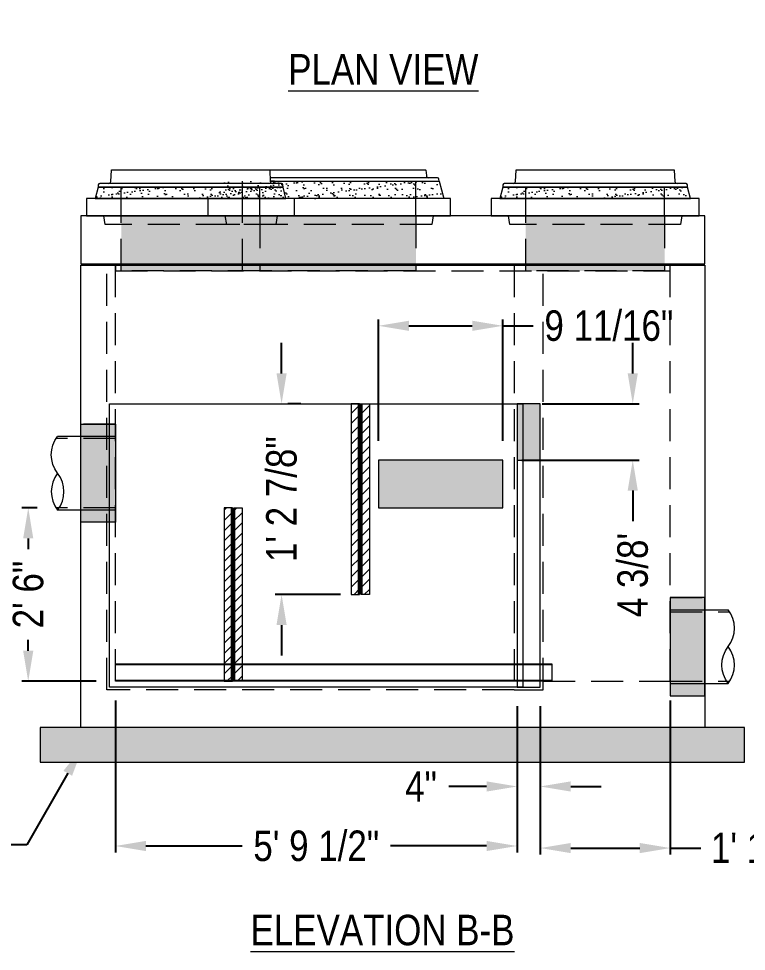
# Model space of a CAD drawing. Extents: x 0 to 216, y -5 to 280.
# Drawn here: x 87 to 143.9, y 71.2 to 144 of the extents above; entities that cross this region are included whole.
import ezdxf
from ezdxf import colors
from ezdxf.entities.mleader import LeaderData, LeaderLine
from ezdxf.math import Vec2, Vec3

# ---------------------------------------------------------------- set-up
doc = ezdxf.new("R2010")
doc.units = 0
doc.header["$LTSCALE"] = 10
doc.header["$MEASUREMENT"] = 0
doc.header["$PDMODE"] = 35
doc.linetypes.add('HIDDEN', pattern=[0.375, 0.25, -0.125])
doc.layers.get('Defpoints').update_dxf_attribs({"linetype": 'CONTINUOUS'})
for name, color, linetype, lineweight in [('CADdetails-1-ANNO', 41, 'CONTINUOUS', 5), ('CADdetails-2-HATCH', 8, 'CONTINUOUS', 5), ('CADdetails-3-HIDDEN', 11, 'HIDDEN', 5), ('CADdetails-4-LIGHT', 3, 'CONTINUOUS', 13), ('CADdetails-5-MEDIUM', 4, 'CONTINUOUS', 18)]:
    doc.layers.add(name, color=color, linetype=linetype, lineweight=lineweight)
doc.styles.add('CADdetails-DIMENSIONS', font='ARIALN.TTF', dxfattribs={"height": 2.38})
doc.styles.add('CADdetails-NOTES', font='ARIALN.TTF', dxfattribs={"height": 2.38})
doc.dimstyles.new('CADdetails-DIM', dxfattribs={"dimtxt": 2.38, "dimasz": 2.38, "dimexe": 0.5, "dimexo": 1.5, "dimgap": 1, "dimtad": 0, "dimzin": 0, "dimdsep": 46, "dimtxsty": 'CADdetails-DIMENSIONS', "dimcen": 1, "dimclrd": 256, "dimclre": 256, "dimclrt": 256, "dimadec": 0, "dimazin": 0, "dimtfac": 1, "dimtofl": 0, "dimtmove": 0, "dimatfit": 3, "dimfxl": 1, "dimtolj": 1, "dimtzin": 0, "dimarcsym": 0})
pattern_1 = [(45, (245.8059, 75.9933), (-0.3989851, 0.3989851), [])]
pattern_2 = [(45, (235.8751, 69.2223), (-0.3989851, 0.3989851), [])]

# ---------------------------------------------------------------- blocks, each defined once
blk = doc.blocks.new('*D21')
at = {"layer": 'CADdetails-1-ANNO', "lineweight": -2, "transparency": 16777216}
for p, q in [((125.959, 90.292), (125.959, 83.527)), ((127.765, 90.292), (127.765, 83.527)), ((123.579, 84.027), (120.617, 84.027)), ((130.145, 84.027), (132.525, 84.027))]:
    blk.add_line(p, q, dxfattribs=at)
at = {"layer": 'CADdetails-1-ANNO', "transparency": 16777216}
for points in [[(123.579, 84.424), (123.579, 83.63), (125.959, 84.027)], [(130.145, 84.424), (130.145, 83.63), (127.765, 84.027)]]:
    blk.add_solid(points, dxfattribs=at)
at = {"layer": 'Defpoints', "color": 0, "transparency": 16777216}
for p in [(125.959, 91.792), (127.765, 91.792), (127.765, 84.027)]:
    blk.add_point(p, dxfattribs=at)
at = {"layer": 'CADdetails-1-ANNO', "transparency": 16777216, "insert": (118.454, 84.027), "char_height": 2.38, "attachment_point": 5, "style": 'CADdetails-DIMENSIONS'}
blk.add_mtext('\\A1;4"', dxfattribs=at)
blk = doc.blocks.new('*D22')
at = {"layer": 'CADdetails-1-ANNO', "lineweight": -2, "transparency": 16777216}
for p, q in [((137.921, 90.744), (137.921, 78.717)), ((127.765, 90.292), (127.765, 78.717)), ((130.145, 79.217), (135.541, 79.217)), ((137.921, 79.217), (140.301, 79.217))]:
    blk.add_line(p, q, dxfattribs=at)
at = {"layer": 'CADdetails-1-ANNO', "transparency": 16777216}
for points in [[(130.145, 79.614), (130.145, 78.821), (127.765, 79.217)], [(135.541, 79.614), (135.541, 78.821), (137.921, 79.217)]]:
    blk.add_solid(points, dxfattribs=at)
at = {"layer": 'Defpoints', "color": 0, "transparency": 16777216}
for p in [(127.765, 91.792), (137.921, 92.244), (137.921, 79.217)]:
    blk.add_point(p, dxfattribs=at)
at = {"layer": 'CADdetails-1-ANNO', "transparency": 16777216, "insert": (146.764, 79.217), "char_height": 2.38, "attachment_point": 5, "style": 'CADdetails-DIMENSIONS'}
blk.add_mtext('\\A1;1\' 10 1/2"', dxfattribs=at)
blk = doc.blocks.new('*D23')
at = {"layer": 'CADdetails-1-ANNO', "lineweight": -2, "transparency": 16777216}
for p, q in [((94.587, 90.744), (94.587, 78.879)), ((125.959, 90.292), (125.959, 78.879)), ((96.967, 79.379), (104.476, 79.379)), ((123.579, 79.379), (116.07, 79.379))]:
    blk.add_line(p, q, dxfattribs=at)
at = {"layer": 'CADdetails-1-ANNO', "transparency": 16777216}
for points in [[(96.967, 79.775), (96.967, 78.982), (94.587, 79.379)], [(123.579, 79.775), (123.579, 78.982), (125.959, 79.379)]]:
    blk.add_solid(points, dxfattribs=at)
at = {"layer": 'Defpoints', "color": 0, "transparency": 16777216}
for p in [(94.587, 92.244), (125.959, 91.792), (94.587, 79.379)]:
    blk.add_point(p, dxfattribs=at)
at = {"layer": 'CADdetails-1-ANNO', "transparency": 16777216, "insert": (110.273, 79.379), "char_height": 2.38, "attachment_point": 5, "style": 'CADdetails-DIMENSIONS'}
blk.add_mtext('\\A1;5\' 9 1/2"', dxfattribs=at)
blk = doc.blocks.new('*D24')
at = {"layer": 'CADdetails-1-ANNO', "lineweight": -2, "transparency": 16777216}
for p, q in [((115.126, 111.01), (115.126, 120.505)), ((124.831, 111.01), (124.831, 120.505)), ((117.506, 120.005), (122.451, 120.005)), ((124.831, 120.005), (127.211, 120.005))]:
    blk.add_line(p, q, dxfattribs=at)
at = {"layer": 'CADdetails-1-ANNO', "transparency": 16777216}
for points in [[(117.506, 120.402), (117.506, 119.608), (115.126, 120.005)], [(122.451, 120.402), (122.451, 119.608), (124.831, 120.005)]]:
    blk.add_solid(points, dxfattribs=at)
at = {"layer": 'Defpoints', "color": 0, "transparency": 16777216}
for p in [(115.126, 120.005), (115.126, 109.51), (124.831, 109.51)]:
    blk.add_point(p, dxfattribs=at)
at = {"layer": 'CADdetails-1-ANNO', "transparency": 16777216, "insert": (133.125, 120.005), "char_height": 2.38, "attachment_point": 5, "style": 'CADdetails-DIMENSIONS'}
blk.add_mtext('\\A1;9 11/16"', dxfattribs=at)
blk = doc.blocks.new('*D36')
at = {"layer": 'CADdetails-1-ANNO', "lineweight": -2, "transparency": 16777216}
for p, q in [((134.987, 116.291), (134.987, 118.671)), ((127.911, 113.911), (135.487, 113.911)), ((126.331, 109.51), (135.487, 109.51)), ((134.987, 107.13), (134.987, 104.75))]:
    blk.add_line(p, q, dxfattribs=at)
at = {"layer": 'CADdetails-1-ANNO', "transparency": 16777216}
for points in [[(134.59, 116.291), (135.384, 116.291), (134.987, 113.911)], [(134.59, 107.13), (135.384, 107.13), (134.987, 109.51)]]:
    blk.add_solid(points, dxfattribs=at)
at = {"layer": 'Defpoints', "color": 0, "transparency": 16777216}
for p in [(126.411, 113.911), (124.831, 109.51), (134.987, 109.51)]:
    blk.add_point(p, dxfattribs=at)
at = {"layer": 'CADdetails-1-ANNO', "transparency": 16777216, "insert": (134.987, 100.539), "char_height": 2.38, "attachment_point": 5, "rotation": 90, "style": 'CADdetails-DIMENSIONS'}
blk.add_mtext("\\A1;4 3/8'", dxfattribs=at)
blk = doc.blocks.new('*D8')
at = {"layer": 'CADdetails-1-ANNO', "lineweight": -2, "transparency": 16777216}
for p, q in [((107.565, 116.291), (107.565, 118.671)), ((109.065, 113.911), (108.065, 113.911)), ((112.159, 99.015), (107.065, 99.015)), ((107.565, 96.635), (107.565, 94.255))]:
    blk.add_line(p, q, dxfattribs=at)
at = {"layer": 'CADdetails-1-ANNO', "transparency": 16777216}
for points in [[(107.168, 116.291), (107.961, 116.291), (107.565, 113.911)], [(107.168, 96.635), (107.961, 96.635), (107.565, 99.015)]]:
    blk.add_solid(points, dxfattribs=at)
at = {"layer": 'Defpoints', "color": 0, "transparency": 16777216}
for p in [(107.565, 113.911), (107.565, 113.911), (113.659, 99.015)]:
    blk.add_point(p, dxfattribs=at)
at = {"layer": 'CADdetails-1-ANNO', "transparency": 16777216, "insert": (107.565, 106.463), "char_height": 2.38, "attachment_point": 5, "rotation": 90, "style": 'CADdetails-DIMENSIONS'}
blk.add_mtext('\\A1;1\' 2 7/8"', dxfattribs=at)
blk = doc.blocks.new('*D35')
at = {"layer": 'CADdetails-1-ANNO', "lineweight": -2, "transparency": 16777216}
for p, q in [((88.475, 105.786), (87.279, 105.786)), ((87.779, 103.406), (87.779, 102.553)), ((87.779, 94.624), (87.779, 95.476)), ((93.087, 92.244), (87.279, 92.244))]:
    blk.add_line(p, q, dxfattribs=at)
at = {"layer": 'CADdetails-1-ANNO', "transparency": 16777216}
for points in [[(87.382, 103.406), (88.175, 103.406), (87.779, 105.786)], [(87.382, 94.624), (88.175, 94.624), (87.779, 92.244)]]:
    blk.add_solid(points, dxfattribs=at)
at = {"layer": 'Defpoints', "color": 0, "transparency": 16777216}
for p in [(89.975, 105.786), (87.779, 92.244), (94.587, 92.244)]:
    blk.add_point(p, dxfattribs=at)
at = {"layer": 'CADdetails-1-ANNO', "transparency": 16777216, "insert": (87.779, 99.015), "char_height": 2.38, "attachment_point": 5, "rotation": 90, "style": 'CADdetails-DIMENSIONS'}
blk.add_mtext('\\A1;2\' 6"', dxfattribs=at)

msp = doc.modelspace()

# ---------------------------------------------------------------- hatches: boundary and pattern name
at = {"layer": 'CADdetails-2-HATCH'}
h = msp.add_hatch(dxfattribs=at)
h.set_pattern_fill('AR-SAND', color=256, scale=0.4514)
h.set_pattern_definition([(37.5, (111.28865, 124.51884), (-0.028435, 0.86977), [0, -0.68613, 0, -0.76738, 0, -0.733525]), (7.5, (111.2887, 124.5188), (0.79888, 1.27392), [0, -0.37015, 0, -0.61842, 0, -0.236985]), (327.5, (110.7334, 124.51884), (1.405724, 0.002554), [0, -0.2257, 0, -0.81252, 0, -1.06079]), (317.5, (110.7334, 124.5188), (1.35697, 0.39618), [0, -0.11285, 0, -0.532652, 0, -0.60939])])
h.paths.add_polyline_path([(102.486, 129.936), (120.091, 129.936), (119.865, 131.29), (102.712, 131.29)])
h = msp.add_hatch(dxfattribs=at)
h.set_pattern_fill('AR-SAND', color=256, scale=0.4514)
h.set_pattern_definition([(37.5, (100.45505, 124.06744), (-0.028435, 0.86977), [0, -0.68613, 0, -0.76738, 0, -0.733525]), (7.5, (100.455, 124.0674), (0.79888, 1.27392), [0, -0.37015, 0, -0.61842, 0, -0.236985]), (327.5, (99.8998, 124.06744), (1.405724, 0.002554), [0, -0.2257, 0, -0.81252, 0, -1.06079]), (317.5, (99.8998, 124.0674), (1.35697, 0.39618), [0, -0.11285, 0, -0.532652, 0, -0.60939])])
h.paths.add_polyline_path([(93.007, 129.936), (107.903, 129.936), (107.677, 130.838), (93.233, 130.838)])
h = msp.add_hatch(dxfattribs=at)
h.set_pattern_fill('AR-SAND', color=256, scale=0.4514)
h.set_pattern_definition([(37.5, (132.05306, 124.06744), (-0.028435, 0.86977), [0, -0.68613, 0, -0.76738, 0, -0.733525]), (7.5, (132.0531, 124.0674), (0.79888, 1.27392), [0, -0.37015, 0, -0.61842, 0, -0.236985]), (327.5, (131.49784, 124.06744), (1.405724, 0.002554), [0, -0.2257, 0, -0.81252, 0, -1.06079]), (317.5, (131.4978, 124.0674), (1.35697, 0.39618), [0, -0.11285, 0, -0.532652, 0, -0.60939])])
h.paths.add_polyline_path([(124.605, 129.936), (139.501, 129.936), (139.275, 130.838), (124.831, 130.838)])
h = msp.add_hatch(color=256, dxfattribs=at)
h.dxf.hatch_style = 1
h.paths.add_polyline_path([(105.872, 124.293), (95.038, 124.293), (95.038, 128.581), (105.872, 128.581)])
h = msp.add_hatch(color=256, dxfattribs=at)
h.dxf.hatch_style = 1
h.paths.add_polyline_path([(118.06, 124.293), (104.518, 124.293), (104.518, 128.581), (118.06, 128.581)])
h = msp.add_hatch(color=256, dxfattribs=at)
h.dxf.hatch_style = 1
h.paths.add_polyline_path([(137.47, 124.293), (126.636, 124.293), (126.636, 128.581), (137.47, 128.581)])
h = msp.add_hatch(dxfattribs=at)
h.set_pattern_fill('ANSI31', color=256, scale=4.514001)
h.set_pattern_definition(pattern_1)
h.paths.add_polyline_path([(113.01, 113.911), (113.01, 99.015), (113.659, 99.015), (113.659, 113.911)])
h = msp.add_hatch(dxfattribs=at)
h.set_pattern_fill('ANSI31', color=256, scale=4.514001)
h.set_pattern_definition(pattern_1)
h.paths.add_polyline_path([(114.42, 113.911), (114.42, 99.015), (113.771, 99.015), (113.771, 113.911)])
h = msp.add_hatch(color=256, dxfattribs=at)
h.dxf.hatch_style = 1
h.paths.add_polyline_path([(127.765, 113.911), (125.959, 113.911), (125.959, 109.51), (127.765, 109.51)])
h = msp.add_hatch(color=256, dxfattribs=at)
h.dxf.hatch_style = 1
h.paths.add_polyline_path([(94.587, 104.657), (91.878, 104.657), (91.878, 112.331), (94.587, 112.331)])
h = msp.add_hatch(color=256, dxfattribs=at)
h.dxf.hatch_style = 1
h.paths.add_polyline_path([(124.831, 109.51), (115.126, 109.51), (115.126, 105.786), (124.831, 105.786)])
h = msp.add_hatch(dxfattribs=at)
h.set_pattern_fill('ANSI31', color=256, scale=4.514001)
h.set_pattern_definition(pattern_2)
h.paths.add_polyline_path([(103.079, 105.786), (103.079, 92.244), (103.728, 92.244), (103.728, 105.786)])
h = msp.add_hatch(dxfattribs=at)
h.set_pattern_fill('ANSI31', color=256, scale=4.514001)
h.set_pattern_definition(pattern_2)
h.paths.add_polyline_path([(104.489, 105.786), (104.489, 92.244), (103.841, 92.244), (103.841, 105.786)])
h = msp.add_hatch(color=256, dxfattribs=at)
h.dxf.hatch_style = 1
h.paths.add_polyline_path([(137.921, 91.115), (140.63, 91.115), (140.63, 98.789), (137.921, 98.789)])
h = msp.add_hatch(dxfattribs=at)
h.set_pattern_fill('GRAVEL', color=256, scale=2.708401)
h.set_pattern_definition([(228.01279, (256.33255, 94.95213), (-21.66720627, -24.37560706), [0.364377, -36.07343]), (184.96974, (256.08879, 94.68129), (32.50080941, 2.70840078), [0.625283, -61.903005]), (132.51045, (255.46586, 94.62713), (27.08400784, -29.79240862), [0.440895, -43.648675]), (267.27369, (254.40958, 93.95003), (2.70840078, 54.16801568), [0.56941, -56.371457]), (292.83365, (254.3825, 93.38126), (-13.54200392, 32.50080941), [0.55835, -55.276762]), (357.27369, (254.59917, 92.86667), (-54.16801568, 2.70840078), [0.56941, -56.371457]), (37.69424, (255.16793, 92.83958), (-35.20921019, -27.08400784), [0.753014, -74.54832]), (72.25533, (255.76378, 93.30001), (18.95880549, 59.58481725), [0.710923, -70.381374]), (121.42957, (255.98045, 93.97711), (-21.66720627, 35.20921019), [0.571337, -56.56244]), (175.23636, (255.68253, 94.46462), (29.79240862, -2.70840078), [0.65227, -31.961195]), (222.39744, (255.03251, 94.51879), (-32.50080941, -29.792408624), [0.843526, -83.509137]), (138.81407, (257.0909, 93.92294), (-18.9588055, 16.2504047), [0.287906, -28.50279]), (171.46923, (256.87423, 94.11253), (35.20921019, -5.41680157), [0.54774, -54.226277]), (225, (256.3325, 94.1938), (-3e-16, -2.7084), [0.383025, -3.447232]), (203.1986, (256.14296, 94.5188), (13.5420039, 5.4168016), [0.206266, -20.4203]), (291.8014, (255.95337, 94.43754), (-2.7084008, 8.1252024), [0.291703, -14.29348]), (30.96376, (256.0617, 94.1667), (8.1252024, 5.4168016), [0.473778, -15.318777]), (161.56505, (256.468, 94.41045), (5.4168016, -2.708401), [0.34259, -8.222127]), (16.38954, (254.3825, 94.43754), (27.08400784, 8.12520235), [0.47993, -47.513056]), (70.34618, (254.84292, 94.57296), (-10.83360314, -29.79240862), [0.402634, -39.86064]), (293.1986, (256.46797, 94.95213), (-5.4168016, 13.5420039), [0.41253, -20.214036]), (343.61046, (256.63047, 94.57296), (-27.08400784, 8.12520235), [0.47993, -47.513056]), (339.44395, (254.3825, 92.75833), (-13.5420039, 5.41680157), [0.46281, -22.677775]), (294.77514, (254.81584, 92.59582), (-13.54200392, 29.79240862), [0.387783, -38.390614]), (66.8014, (256.49505, 92.24373), (5.4168016, 13.5420039), [0.41253, -20.214036]), (17.35402, (256.65755, 92.62291), (-35.20921019, -10.83360314), [0.454012, -44.94706]), (69.44395, (255.16793, 92.24373), (-5.41680157, -13.5420039), [0.231406, -22.90918]), (101.30993, (256.33255, 92.24373), (-2.7084008, 10.8336031), [0.1381, -13.672087]), (165.96376, (256.30546, 92.37915), (8.1252024, -2.7084008), [0.55835, -10.608672]), (186.00901, (255.76378, 92.51457), (27.08400784, 2.70840078), [0.51744, -51.226484]), (303.69007, (256.0617, 93.92294), (-2.7084008, 5.4168016), [0.39061, -9.374667]), (353.15723, (256.27838, 93.59793), (46.04281333, -5.41680157), [0.68196, -67.51383]), (60.9454, (256.95548, 93.51668), (-10.83360314, -18.9588055), [0.278846, -27.605847]), (90, (257.091, 93.7604), (-2.7084, 2.7084), [0.162504, -2.545897]), (120.25644, (255.70961, 92.59582), (10.83360314, -18.95880549), [0.376262, -37.250044]), (48.01279, (255.52002, 92.92083), (21.66720627, 24.37560706), [0.728755, -35.70905]), (0, (256.0075, 93.4625), (2.7084, 2.7084), [0.704184, -2.004217]), (325.30485, (256.71172, 93.46251), (27.08400784, -18.95880549), [0.428236, -42.39534]), (254.0546, (257.0638, 93.21876), (-2.7084008, -10.8336031), [0.39435, -19.323107]), (207.645975, (256.95548, 92.83958), (-51.4596149, -27.08400784), [0.642067, -63.564742]), (175.42608, (256.38671, 92.54166), (-35.20921019, 2.708400784), [0.679264, -67.247082])])
h.paths.add_polyline_path([(88.712, 85.924), (143.718, 85.924), (143.718, 88.633), (88.712, 88.633)])

# ---------------------------------------------------------------- linework, layer by layer
for p, q in [((113.574, 99.015), (113.574, 113.911)), ((113.856, 99.015), (113.856, 113.911)), ((103.643, 92.244), (103.643, 105.786)), ((103.925, 92.244), (103.925, 105.786))]:
    msp.add_line(p, q, dxfattribs=at)
msp.add_lwpolyline([(107.02, 131.29), (106.681, 131.29)], dxfattribs=at)
for points in [[(93.007, 129.936), (107.903, 129.936), (107.677, 130.838), (93.233, 130.838)], [(124.605, 129.936), (139.501, 129.936), (139.275, 130.838), (124.831, 130.838)], [(113.01, 113.911), (113.01, 99.015), (113.659, 99.015), (113.659, 113.911)], [(114.42, 113.911), (114.42, 99.015), (113.771, 99.015), (113.771, 113.911)], [(103.079, 105.786), (103.079, 92.244), (103.728, 92.244), (103.728, 105.786)], [(104.489, 105.786), (104.489, 92.244), (103.841, 92.244), (103.841, 105.786)], [(94.587, 93.598), (128.668, 93.598), (128.668, 92.244), (94.587, 92.244)], [(94.587, 93.542), (128.668, 93.542), (128.668, 92.3), (94.587, 92.3)]]:
    msp.add_lwpolyline(points, close=True, dxfattribs=at)
at = {"layer": 'CADdetails-3-HIDDEN'}
for p, q in [((104.518, 129.936), (104.518, 131.29)), ((118.06, 129.936), (118.06, 131.29)), ((95.038, 129.936), (95.038, 130.838)), ((105.872, 129.936), (105.872, 130.838)), ((126.636, 129.936), (126.636, 130.838)), ((137.47, 129.936), (137.47, 130.838)), ((95.038, 128.581), (95.038, 129.936)), ((104.518, 128.581), (104.518, 129.936)), ((105.872, 128.581), (105.872, 129.936)), ((118.06, 128.581), (118.06, 129.936)), ((126.636, 128.581), (126.636, 129.936)), ((137.47, 128.581), (137.47, 129.936)), ((94.587, 112.331), (91.878, 112.331)), ((94.587, 111.203), (89.953, 111.203)), ((94.587, 105.786), (89.953, 105.786)), ((94.587, 104.657), (91.878, 104.657)), ((137.921, 98.789), (140.63, 98.789)), ((137.921, 97.661), (142.555, 97.661)), ((137.921, 92.244), (142.555, 92.244)), ((137.921, 91.115), (140.63, 91.115))]:
    msp.add_line(p, q, dxfattribs=at)
for points in [[(107.226, 128.581), (107.113, 127.904), (93.797, 127.904), (93.684, 128.581)], [(119.414, 128.581), (119.301, 127.904), (103.276, 127.904), (103.163, 128.581)], [(138.824, 128.581), (138.711, 127.904), (125.395, 127.904), (125.282, 128.581)], [(125.733, 91.567), (93.91, 91.567), (93.91, 124.745)], [(94.587, 124.857), (94.587, 124.293), (137.921, 124.293), (137.921, 124.857)], [(125.733, 92.244), (94.587, 92.244), (94.587, 124.745)], [(125.733, 124.745), (125.733, 91.567), (127.99, 91.567), (127.99, 124.745)], [(127.99, 92.244), (137.921, 92.244), (137.921, 124.745)]]:
    msp.add_lwpolyline(points, dxfattribs=at)
for points in [[(105.872, 124.293), (95.038, 124.293), (95.038, 128.581), (105.872, 128.581)], [(118.06, 124.293), (104.518, 124.293), (104.518, 128.581), (118.06, 128.581)], [(137.47, 124.293), (126.636, 124.293), (126.636, 128.581), (137.47, 128.581)], [(127.765, 113.911), (125.959, 113.911), (125.959, 109.51), (127.765, 109.51)], [(124.831, 109.51), (115.126, 109.51), (115.126, 105.786), (124.831, 105.786)]]:
    msp.add_lwpolyline(points, close=True, dxfattribs=at)
at = {"layer": 'CADdetails-4-LIGHT'}
for p, q in [((94.587, 111.372), (90.073, 111.372)), ((94.587, 105.616), (90.073, 105.616)), ((137.921, 97.83), (142.435, 97.83)), ((137.921, 92.074), (142.435, 92.074))]:
    msp.add_line(p, q, dxfattribs=at)
for points in [[(127.765, 113.911), (125.959, 113.911), (125.959, 109.51), (127.765, 109.51)], [(94.587, 104.657), (91.878, 104.657), (91.878, 112.331), (94.587, 112.331)], [(124.831, 109.51), (115.126, 109.51), (115.126, 105.786), (124.831, 105.786)], [(137.921, 91.115), (140.63, 91.115), (140.63, 98.789), (137.921, 98.789)], [(88.712, 85.924), (143.718, 85.924), (143.718, 88.633), (88.712, 88.633)]]:
    msp.add_lwpolyline(points, close=True, dxfattribs=at)
for points in [[(90.073, 105.616, 0.342857), (90.073, 108.494, -0.342857), (90.073, 111.372)], [(142.435, 92.074, -0.342857), (142.435, 94.952, 0.342857), (142.435, 97.83)]]:
    msp.add_lwpolyline(points, format="xyb", dxfattribs=at)
for centre, start, end in [((91.924, 107.055), 142.15071, 217.84929), ((140.584, 93.513), 322.15071, 37.84929)]:
    msp.add_arc(centre, 2.345, start, end, dxfattribs=at)
at = {"layer": 'CADdetails-5-MEDIUM'}
msp.add_line((119.865, 131.29), (120.228, 129.936), dxfattribs=at)
for points in [[(94.06, 131.121, 0.404026), (94.229, 131.284), (94.276, 132.165, -0.404026), (94.304, 132.193), (106.606, 132.193, -0.404026), (106.635, 132.165), (106.681, 131.284, 0.404026), (106.85, 131.121)], [(103.783, 132.193), (118.794, 132.193, -0.404026), (118.822, 132.165), (118.869, 131.735, 0.404026), (119.038, 131.572)], [(125.658, 131.121, 0.404026), (125.827, 131.284), (125.874, 132.165, -0.404026), (125.902, 132.193), (138.204, 132.193, -0.404026), (138.233, 132.165), (138.279, 131.284, 0.404026), (138.448, 131.121)], [(106.681, 131.29), (119.865, 131.29), (119.85, 131.469, 0.388879), (119.737, 131.572), (106.666, 131.572)]]:
    msp.add_lwpolyline(points, format="xyb", dxfattribs=at)
for points in [[(93.248, 131.018), (93.233, 130.838), (107.677, 130.838), (107.662, 131.018, 0.388879), (107.549, 131.121), (93.361, 131.121, 0.388879)], [(124.846, 131.018), (124.831, 130.838), (139.275, 130.838), (139.26, 131.018, 0.388879), (139.147, 131.121), (124.959, 131.121, 0.388879)]]:
    msp.add_lwpolyline(points, format="xyb", close=True, dxfattribs=at)
for points in [[(92.33, 128.581), (108.58, 128.581), (108.58, 129.936), (92.33, 129.936)], [(101.809, 128.581), (120.768, 128.581), (120.768, 129.936), (101.809, 129.936)], [(123.928, 128.581), (140.178, 128.581), (140.178, 129.936), (123.928, 129.936)], [(91.878, 124.857), (140.63, 124.857), (140.63, 128.581), (91.878, 128.581)], [(91.878, 124.745), (140.63, 124.745), (140.63, 88.633), (91.878, 88.633)], [(126.411, 91.792), (94.135, 91.792), (94.135, 113.911), (126.411, 113.911)], [(125.959, 113.911), (125.959, 91.792), (127.765, 91.792), (127.765, 113.911)]]:
    msp.add_lwpolyline(points, close=True, dxfattribs=at)
at = {"layer": 'CADdetails-5-MEDIUM', "const_width": 0.113}
for points in [[(113.715, 113.911), (113.715, 99.015)], [(103.784, 105.786), (103.784, 92.244)]]:
    msp.add_lwpolyline(points, dxfattribs=at)

# ---------------------------------------------------------------- texts
at = {"layer": 'CADdetails-1-ANNO', "char_height": 2.38, "attachment_point": 2, "style": 'CADdetails-NOTES'}
for s, insert in [('{\\LPLAN VIEW}', (115.509, 141.224)), ('{\\LELEVATION B-B}', (115.445, 74.007))]:
    msp.add_mtext_dynamic_manual_height_columns(s, width=65.0706, gutter_width=17.002, heights=[0], dxfattribs=dict(at, insert=insert))

# ---------------------------------------------------------------- dimensions: what is measured, and where the dimension line sits
at = {"layer": 'CADdetails-1-ANNO'}
for base, p1, p2, text, picture, middle in [((115.126, 120.005), (124.831, 109.51), (115.126, 109.51), '9 11/16"', '*D24', (133.125, 120.005)), ((127.765, 84.027), (125.959, 91.792), (127.765, 91.792), '4"', '*D21', (118.454, 84.027))]:
    dim = msp.add_linear_dim(base=base, p1=p1, p2=p2, text=text, dimstyle='CADdetails-DIM', dxfattribs=at)
    dim.commit()
    dim.dimension.update_dxf_attribs({"geometry": picture, "text_midpoint": middle, "dimtype": 160})
for base, p1, p2, angle, text, picture, middle in [((107.565, 113.911), (113.659, 99.015), (107.565, 113.911), 270, '1\' 2 7/8"', '*D8', (107.565, 106.463)), ((94.587, 79.379), (125.959, 91.792), (94.587, 92.244), 180, '5\' 9 1/2"', '*D23', (110.273, 79.379))]:
    dim = msp.add_linear_dim(base=base, p1=p1, p2=p2, angle=angle, text=text, dimstyle='CADdetails-DIM', dxfattribs=at)
    dim.commit()
    dim.dimension.update_dxf_attribs({"geometry": picture, "text_midpoint": middle})
for base, p1, p2, text, picture, middle in [((134.987, 109.51), (126.411, 113.911), (124.831, 109.51), "4 3/8'", '*D36', (134.987, 100.539)), ((87.779, 92.244), (89.975, 105.786), (94.587, 92.244), '2\' 6"', '*D35', (87.779, 99.015))]:
    dim = msp.add_linear_dim(base=base, p1=p1, p2=p2, angle=90, text=text, dimstyle='CADdetails-DIM', dxfattribs=at)
    dim.commit()
    dim.dimension.update_dxf_attribs({"geometry": picture, "text_midpoint": middle, "dimtype": 160})
dim = msp.add_linear_dim(base=(137.921, 79.217), p1=(127.765, 91.792), p2=(137.921, 92.244), text='1\' 10 1/2"', dimstyle='CADdetails-DIM', dxfattribs=at)
dim.commit()
dim.dimension.update_dxf_attribs({"geometry": '*D22', "text_midpoint": (146.764, 79.217)})

# ---------------------------------------------------------------- leaders
ml = msp.add_multileader_mtext('Standard', dxfattribs=at)
ml.set_content('INFLOW PIPE 1 (12 PVC)', color=256, style='CADdetails-NOTES')
ml.set_leader_properties()
ml.build(insert=Vec2(0, 0))
ml.multileader.update_dxf_attribs({"dogleg_length": 1.765, "arrow_head_size": 2.101})
ctx = ml.context
ctx.base_point, ctx.char_height, ctx.arrow_head_size, ctx.landing_gap_size, ctx.plane_origin = Vec3(49.113, 157.565), 2.38, 2.101, 1.324, Vec3(92.556, 182.066)
ctx.text_align_type = 2
notes = []
notes.append((ctx, [(0, (1, 1, 0), (84.918, 157.565), (-1, 0), 1.765, [(0, [(90.566, 173.58)], 0, [])])]))
ctx.mtext.insert, ctx.mtext.alignment, ctx.mtext.flow_direction = Vec3(81.828, 159.105), 3, 5
ml = msp.add_multileader_mtext('Standard', dxfattribs=at)
ml.set_content('\\A1;1/4" THICK FIBERGLASS {\\A0;SEDIMENT BAFFLE}', color=256, style='CADdetails-NOTES')
ml.set_leader_properties()
ml.build(insert=Vec2(0, 0))
ml.multileader.update_dxf_attribs({"dogleg_length": 1.765, "arrow_head_size": 2.101})
ctx = ml.context
ctx.base_point, ctx.char_height, ctx.arrow_head_size, ctx.landing_gap_size, ctx.plane_origin = Vec3(23.466, 152.979), 2.38, 2.101, 1.324, Vec3(225.4, 182.94)
ctx.text_align_type = 2
notes.append((ctx, [(1, (1, 1, 0), (84.918, 152.979), (-1, 0), 1.765, [(0, [(103.784, 166.217)], 0, [])])]))
ctx.mtext.insert, ctx.mtext.alignment, ctx.mtext.flow_direction = Vec3(81.828, 154.19), 3, 5
ml = msp.add_multileader_mtext('Standard', dxfattribs=at)
ml.set_content('6" MIN BASE', color=256, style='CADdetails-DIMENSIONS')
ml.set_leader_properties()
ml.build(insert=Vec2(0, 0))
ml.multileader.update_dxf_attribs({"dogleg_length": 2, "arrow_head_size": 2.38})
ctx = ml.context
ctx.base_point, ctx.char_height, ctx.arrow_head_size, ctx.landing_gap_size, ctx.plane_origin = Vec3(74.744, 79.457), 2.38, 2.38, 1.5, Vec3(110.402, 82.014)
ctx.text_align_type = 2
notes.append((ctx, [(1, (1, 1, 0), (87.658, 79.457), (-1, 0), 2, [(0, [(92.049, 87.126)], 0, [])])]))
ctx.mtext.insert, ctx.mtext.width, ctx.mtext.alignment, ctx.mtext.flow_direction = Vec3(84.158, 80.667), 10.36585, 3, 5
for ctx, leaders in notes:
    for number, flags, end, landing, length, lines in leaders:
        leader = LeaderData()
        leader.index, (leader.has_last_leader_line, leader.has_dogleg_vector, leader.attachment_direction) = number, flags
        leader.last_leader_point, leader.dogleg_vector, leader.dogleg_length = Vec3(end), Vec3(landing), length
        for number, points, colour, breaks in lines:
            line = LeaderLine()
            line.index, line.vertices, line.color, line.breaks = number, Vec3.list(points), colors.encode_raw_color(colour), breaks
            leader.lines.append(line)
        ctx.leaders.append(leader)

doc.saveas('drawing.dxf')
